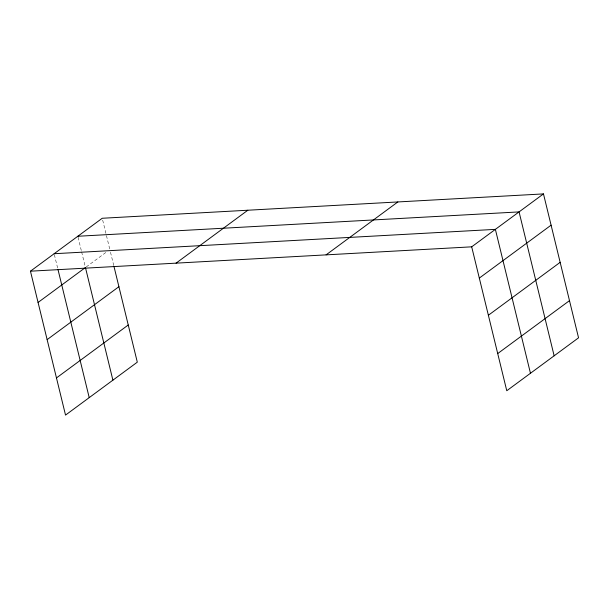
<?xml version="1.0" encoding="UTF-8"?>
<svg xmlns="http://www.w3.org/2000/svg" width="609" height="609" viewBox="0 0 609 609"><rect width="100%" height="100%" fill="white"/><g stroke="black" fill="none" stroke-linecap="round" stroke-linejoin="round"><path stroke-width="0.46" stroke-dasharray="3.04 2.28" d="M86.204 266.963L106.796 251.783M102.677 220.108L109.848 249.53M110.511 252.255L113.83 265.851M78.051 237.183L81.408 250.977M81.636 251.89L85.222 266.605M54.361 254.646L57.726 268.44"/><path stroke-width="0.91" d="M114.05 266.757L137.307 362.172L65.528 415.094L30.45 271.188L102.228 218.266L543.472 193.906L578.55 337.812L506.772 390.734L471.693 246.828L543.472 193.906M38.07 302.452L85.443 267.526L112.901 380.168M47.137 339.624L118.907 286.702M176.062 263.149L247.84 210.227M56.47 377.923L128.248 325M326.081 254.867L397.86 201.944M479.313 278.092L551.092 225.17M488.372 315.264L560.151 262.342M497.713 353.563L569.491 300.64M77.823 236.262L519.066 211.902L554.144 355.808M54.14 253.725L495.376 229.365L530.462 373.271M30.45 271.188L471.693 246.828M57.946 269.353L89.219 397.631"/></g></svg>
